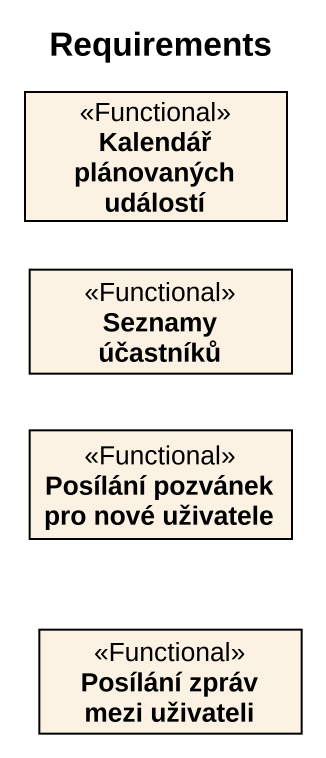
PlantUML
@startuml
title Requirements
hide circle
hide empty members
class "Kalendář plánovaných událostí" as Kalendář_plánovaných <<Functional>>
class "Seznamy účastníků" as Seznamy_účastníků <<Functional>>
class "Posílání pozvánek pro nové uživatele" as Posílání_pozvánek_pro_nové <<Functional>>
class "Posílání zpráv mezi uživateli" as Posílání_zpráv_mezi <<Functional>>
@enduml
